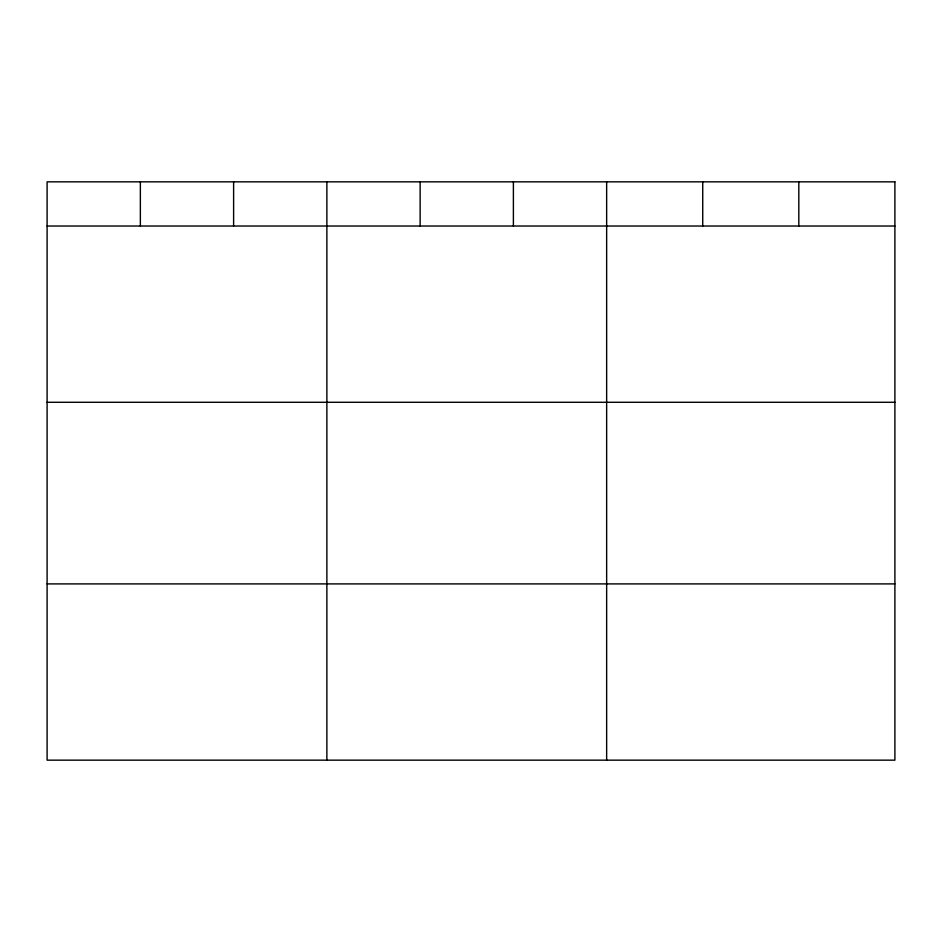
<?xml version="1.0" encoding="UTF-8"?>
<svg xmlns="http://www.w3.org/2000/svg" width="942" height="942" viewBox="0 0 942 942"><rect width="100%" height="100%" fill="white"/><g stroke="black" fill="none" stroke-linecap="round" stroke-linejoin="round"><path stroke-width="1.41" d="M47.1 226.021L894.9 226.021M47.1 402.281L894.9 402.281M47.1 583.899L894.9 583.899M798.816 181.841L798.816 226.021M702.732 181.841L702.732 226.021M606.648 181.841L606.648 760.159M513.39 181.841L513.39 226.021M420.132 181.841L420.132 226.021M326.874 181.841L326.874 760.159M233.616 181.841L233.616 226.021M140.358 181.841L140.358 226.021M894.9 181.841L47.1 181.841L47.1 760.159L894.9 760.159L894.9 181.841"/></g></svg>
